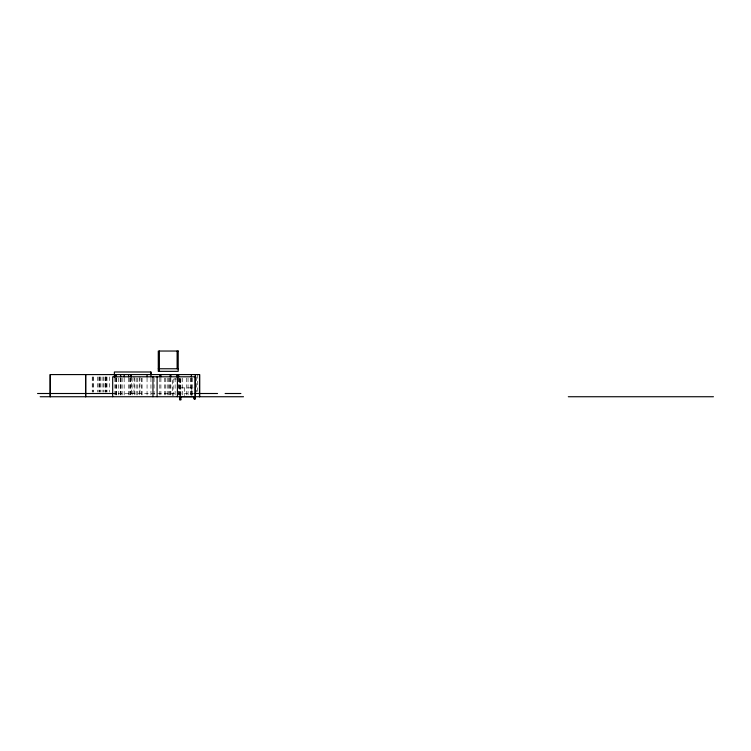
<?xml version="1.0" encoding="UTF-8"?>
<svg xmlns="http://www.w3.org/2000/svg" width="751" height="751" viewBox="0 0 751 751"><rect width="100%" height="100%" fill="white"/><g stroke="black" fill="none" stroke-linecap="round" stroke-linejoin="round"><path stroke-width="0.56" stroke-dasharray="3.75 2.82" d="M180.738 387.873L194.04 387.873M111.749 393.505L193.749 393.505M197.466 374.58L197.466 392.069M196.358 376.908L196.358 392.069M192.669 378.072L192.669 395.57M191.824 387.873L191.824 395.627M191.364 378.072L191.364 395.57M191.073 378.072L191.073 395.57M190.256 378.072L190.256 395.57M188.05 378.072L188.05 395.57M186.483 378.072L186.483 395.57M184.455 387.873L184.455 395.627M182.512 378.072L182.512 395.57M180.85 378.072L180.85 395.57M180.738 395.627L180.738 379.011L172.43 379.011L172.43 395.627M180.559 379.011L180.559 395.627M179.742 378.072L179.808 395.57M179.63 379.011L179.63 395.627M179.001 378.072L179.001 395.57M178.7 378.072L178.7 395.57M175.124 378.072L175.124 395.57M173.171 379.011L173.171 395.627M170.871 378.072L170.871 395.57M170.148 378.072L170.148 395.57M169.585 378.072L169.585 395.57M168.299 378.072L168.299 395.57M167.191 378.072L167.191 395.57M165.708 378.072L165.708 395.57M164.6 378.072L164.6 395.57M160.911 378.072L160.911 395.57M159.803 378.072L159.803 395.57M154.058 377.969L154.058 395.561M150.942 378.072L150.942 395.57M147.055 378.072L147.055 395.57M142.07 378.072L142.07 395.57M141.338 378.072L141.338 395.57M139.939 376.795L139.939 395.561M139.198 377.969L139.198 395.561M137.273 378.072L137.273 395.57M136.166 378.072L136.166 395.57M134.767 377.969L134.767 395.561M134.025 376.795L133.95 395.57M132.101 378.072L132.101 395.57M131.256 376.795L131.369 395.57M130.627 378.072L130.627 395.57M130.514 377.969L130.514 395.561M129.519 378.072L129.519 395.57M128.599 378.072L128.599 395.57M124.168 378.072L124.168 395.57M122.131 378.072L122.131 395.57M121.024 378.072L121.024 395.57M120.658 378.072L120.658 395.57M120.198 378.072L120.198 395.57M118.254 378.072L118.254 395.57M116.593 378.072L116.593 395.57M116.227 378.072L116.227 395.57M115.485 378.072L115.485 395.57M114.884 377.969L114.884 395.561M109.393 376.908L109.393 392.069M106.989 376.908L106.989 392.069M106.257 376.908L106.257 392.069M105.882 376.908L105.882 392.069M105.328 376.908L105.328 392.069M105.149 376.908L105.149 392.069M103.854 376.908L103.854 392.069M102.934 376.908L102.934 392.069M100.897 376.908L100.897 392.069M99.977 376.908L99.977 392.069M99.611 376.908L99.611 392.069M98.869 376.908L98.869 392.069M97.395 376.908L97.395 392.069M93.331 376.908L93.331 392.069M92.955 376.908L92.955 392.069M92.223 376.908L92.223 392.069"/><path stroke-width="1.13" d="M158.283 368.76L178.222 368.76M150.942 376.908L150.942 371.989L114.377 371.989L114.377 377.612M114.377 374.58L50.12 374.58L50.12 396.735M37.55 393.505L113.288 393.505M194.838 393.505L217.555 393.505M225.122 393.505L240.883 393.505M40.178 396.735L243.512 396.735M568.319 396.735L713.45 396.735M194.143 398.528L195.251 398.528M194.143 396.735L194.143 398.903L195.251 398.8L195.251 374.58M194.143 398.903L195.251 398.903M179.742 399.25L180.85 399.25M194.359 396.735L179.771 396.735L179.742 399.964L180.85 399.964L180.85 396.735M150.848 371.989L150.942 374.58M199.682 396.735L199.682 374.58L115.485 374.58L115.485 376.908M199.503 374.58L199.503 396.735M195.147 396.735L195.147 376.795L112.669 376.795L112.669 396.735M191.364 374.58L191.364 376.908M178.7 374.58L178.7 376.908M178.269 374.58L178.269 376.908M177.621 374.58L177.621 376.908M177.414 376.795L177.414 396.735M177.114 351.036L177.114 368.76M176.785 374.58L176.785 376.908M170.871 374.58L170.871 376.908M170.148 374.58L170.148 376.908M160.911 374.58L160.911 376.908M159.803 374.58L159.803 376.908M159.39 351.036L159.39 371.341M157.109 376.795L157.109 396.735M152.951 376.795L152.951 396.735M147.055 374.58L147.055 376.908M131.369 374.58L131.369 376.908M130.627 374.58L130.627 376.908M128.599 374.58L128.599 376.908M124.168 374.58L124.168 376.908M120.658 374.58L120.658 376.908M116.227 374.58L116.227 376.908M85.755 374.58L85.755 396.735M85.576 374.58L85.576 396.735M50.308 374.58L50.308 396.735M178.222 351.036L158.283 351.036L158.283 371.341L178.222 371.341L178.222 351.036"/></g></svg>
